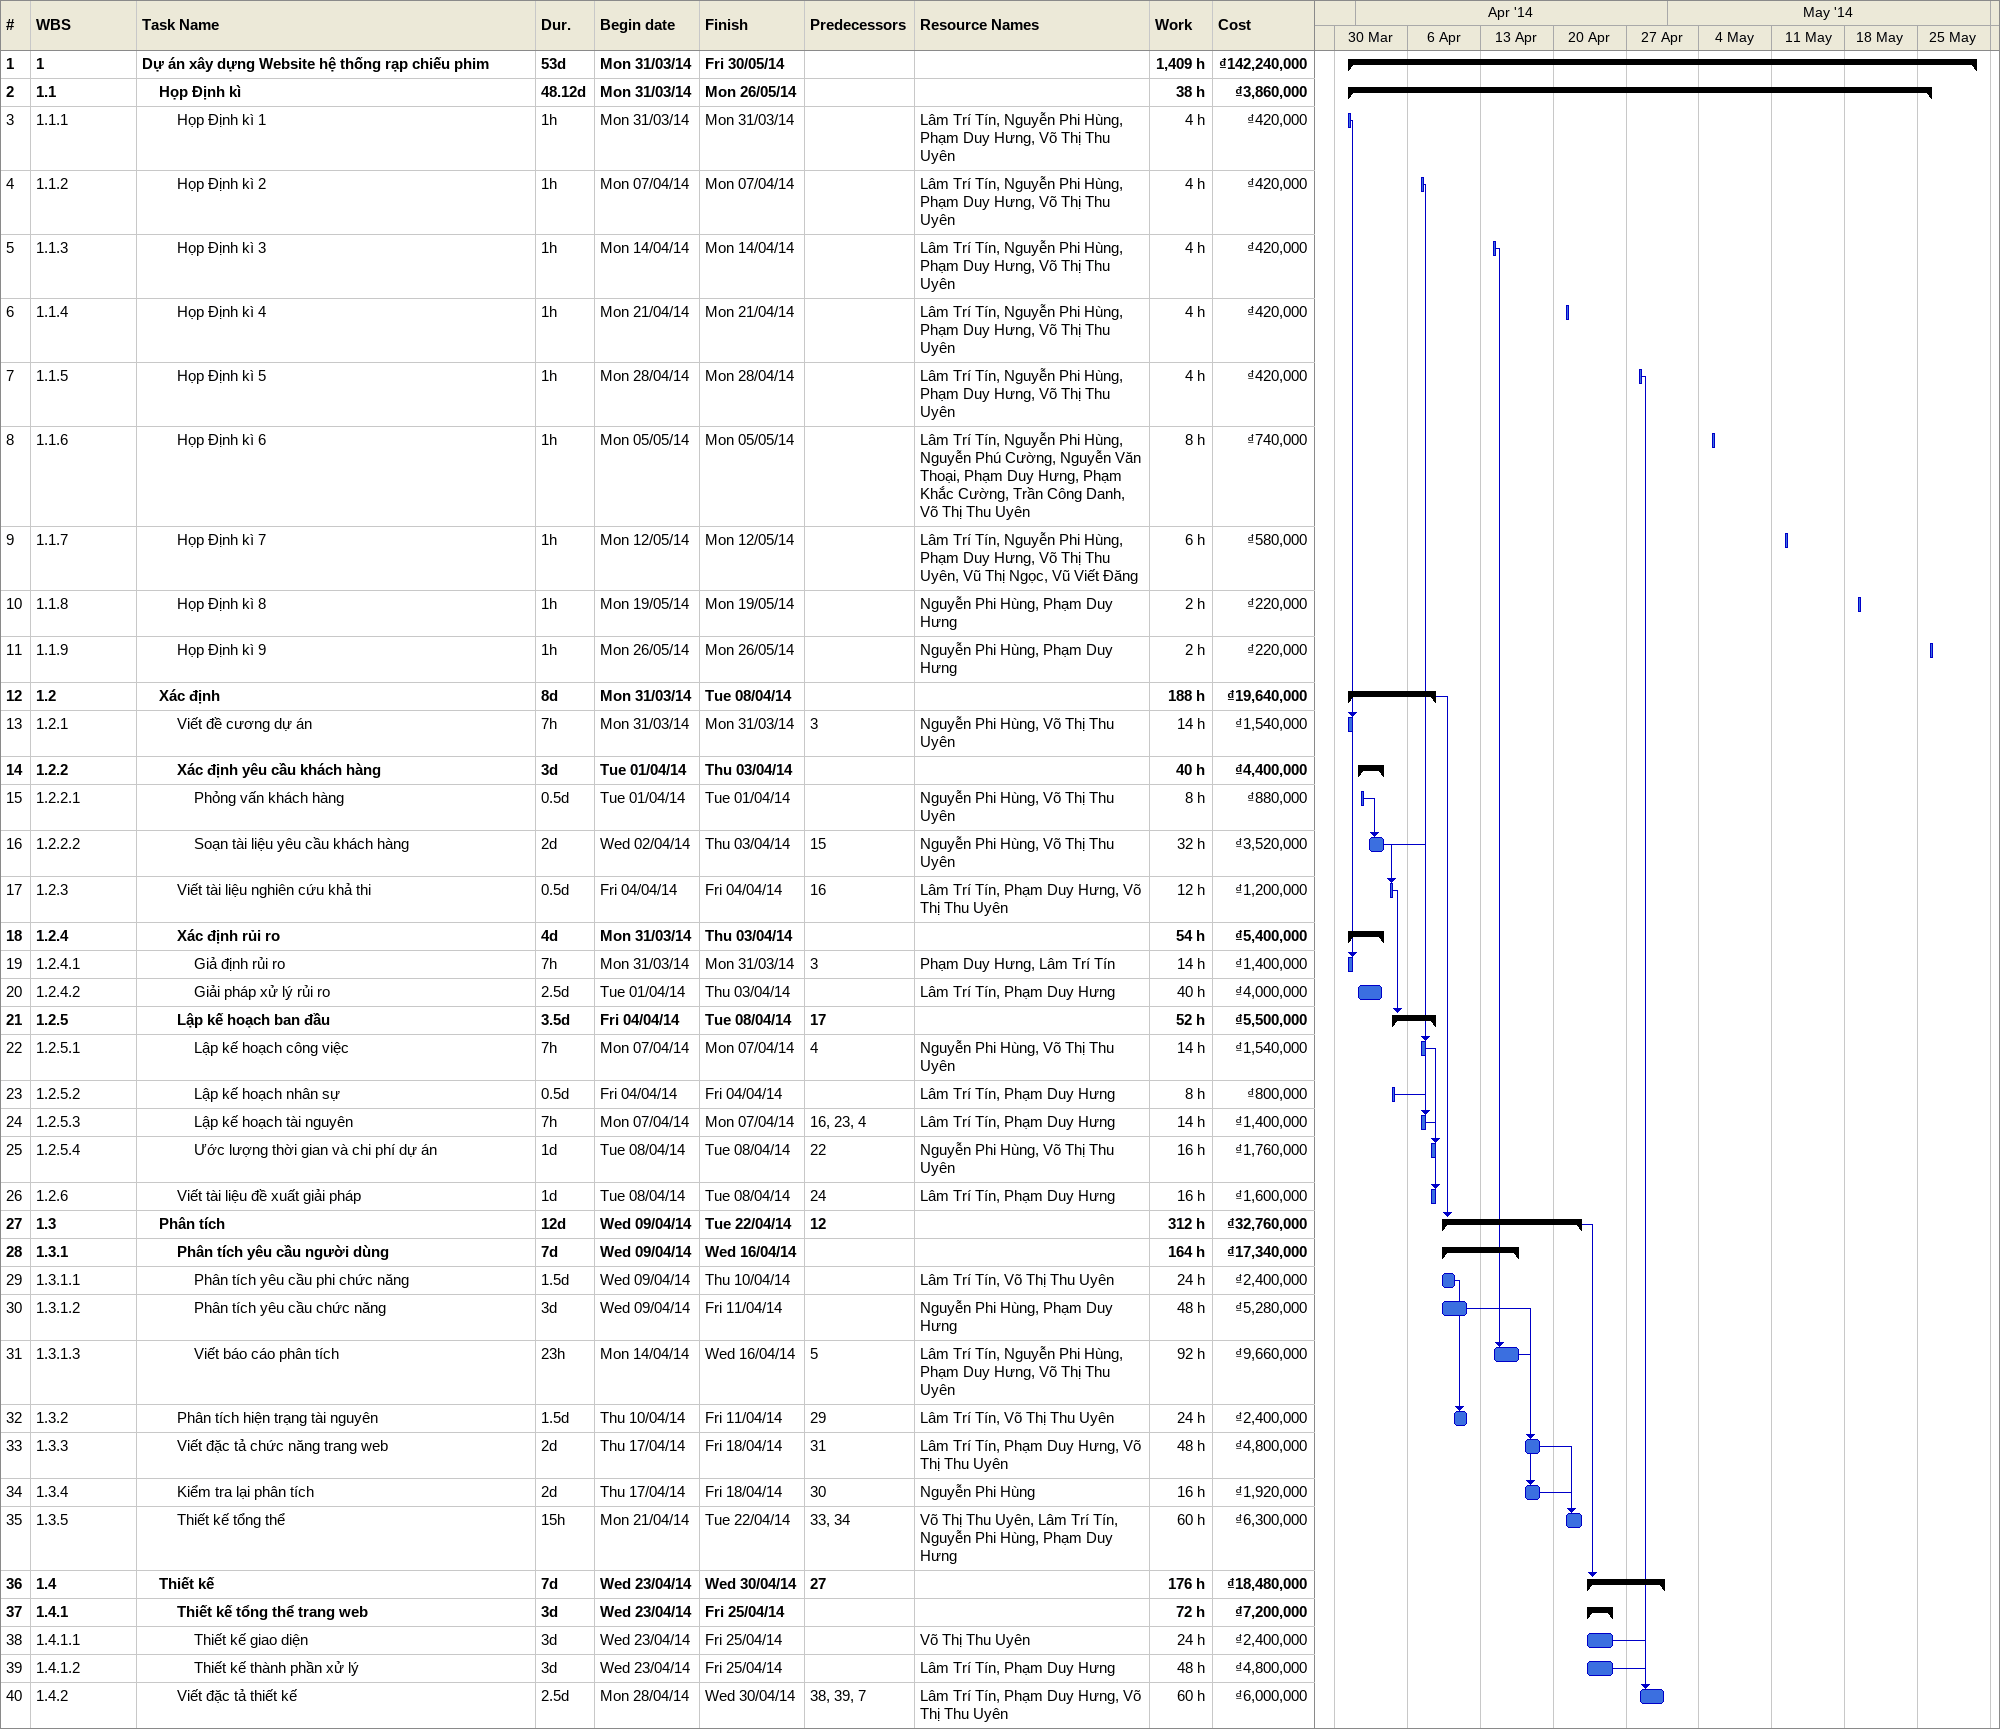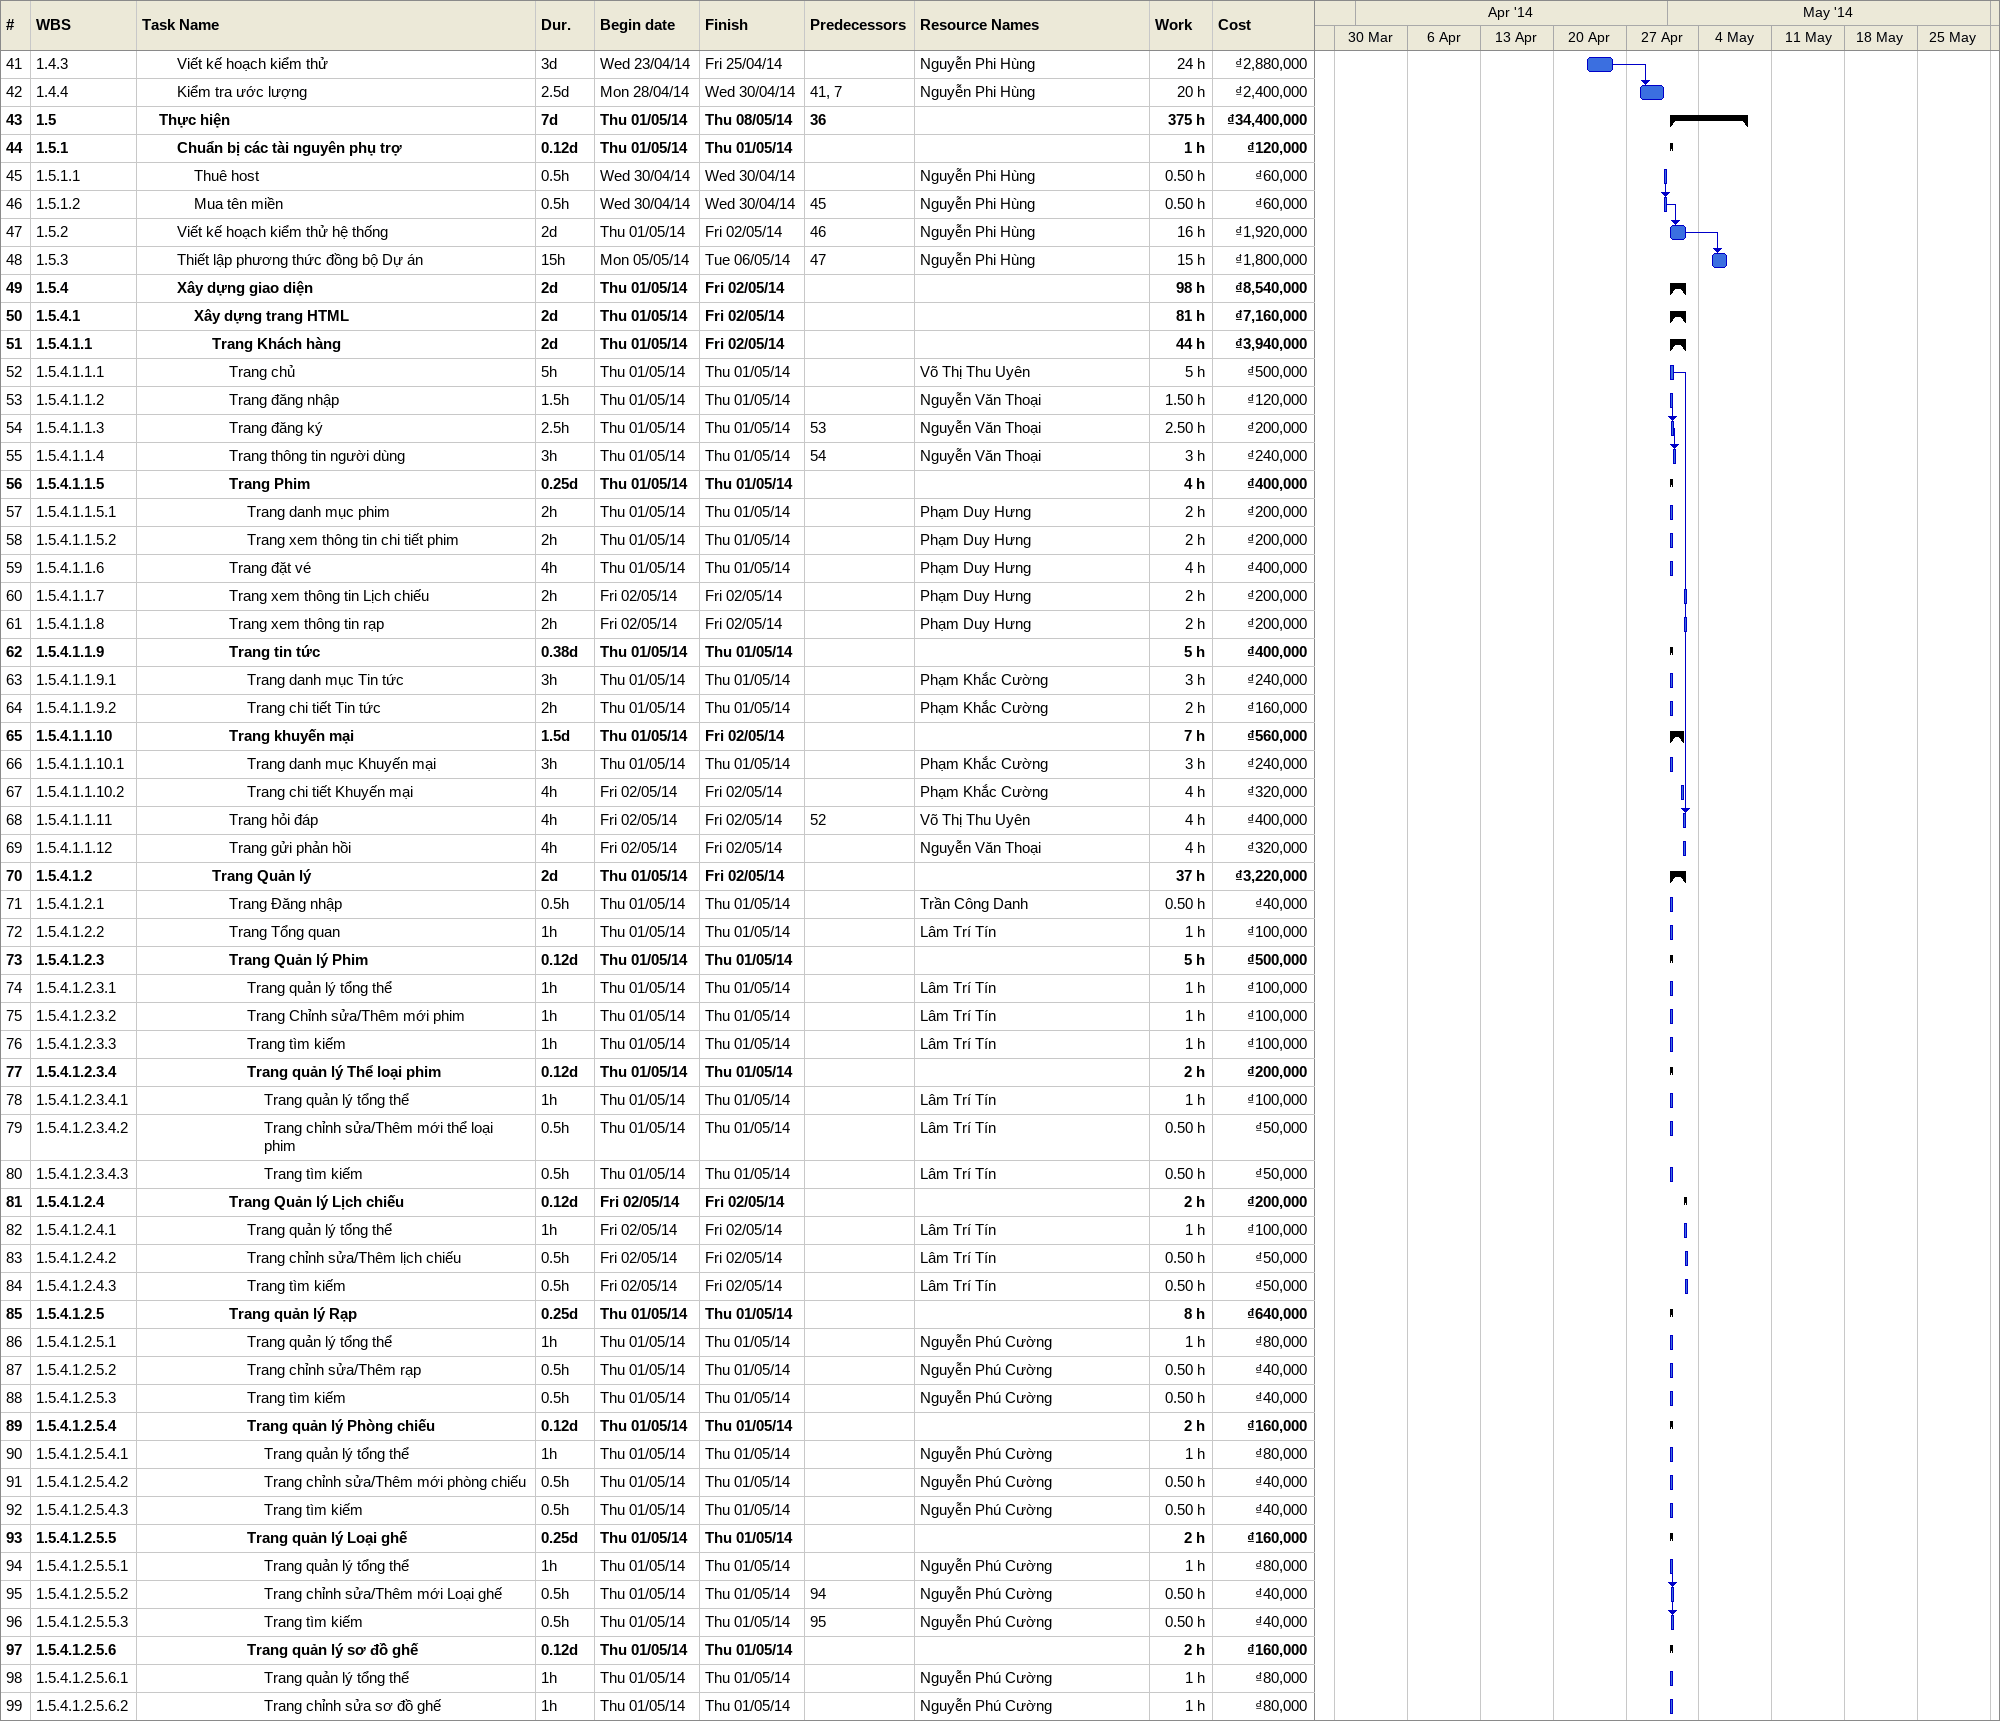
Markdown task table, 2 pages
| ID | WBS | Task | Duration | Start | Finish | Predecessors | Resources | Work (h) | Cost (₫) |
|---|---|---|---|---|---|---|---|---|---|
| 1 | 1 | **Dự án xây dựng Website hệ thống rạp chiếu phim** | 53d | 2014-03-31 | 2014-05-30 |  |  | 1409 | 142240000 |
| 2 | 1.1 | **Họp Định kì** | 48.12d | 2014-03-31 | 2014-05-26 |  |  | 38 | 3860000 |
| 3 | 1.1.1 | Họp Định kì 1 | 1h | 2014-03-31 | 2014-03-31 |  | Lâm Trí Tín, Nguyễn Phi Hùng, Phạm Duy Hưng, Võ Thị Thu Uyên | 4 | 420000 |
| 4 | 1.1.2 | Họp Định kì 2 | 1h | 2014-04-07 | 2014-04-07 |  | Lâm Trí Tín, Nguyễn Phi Hùng, Phạm Duy Hưng, Võ Thị Thu Uyên | 4 | 420000 |
| 5 | 1.1.3 | Họp Định kì 3 | 1h | 2014-04-14 | 2014-04-14 |  | Lâm Trí Tín, Nguyễn Phi Hùng, Phạm Duy Hưng, Võ Thị Thu Uyên | 4 | 420000 |
| 6 | 1.1.4 | Họp Định kì 4 | 1h | 2014-04-21 | 2014-04-21 |  | Lâm Trí Tín, Nguyễn Phi Hùng, Phạm Duy Hưng, Võ Thị Thu Uyên | 4 | 420000 |
| 7 | 1.1.5 | Họp Định kì 5 | 1h | 2014-04-28 | 2014-04-28 |  | Lâm Trí Tín, Nguyễn Phi Hùng, Phạm Duy Hưng, Võ Thị Thu Uyên | 4 | 420000 |
| 8 | 1.1.6 | Họp Định kì 6 | 1h | 2014-05-05 | 2014-05-05 |  | Lâm Trí Tín, Nguyễn Phi Hùng, Nguyễn Phú Cường, Nguyễn Văn Thoại, Phạm Duy Hưng, Phạm Khắc Cường, Trần Công Danh, Võ Thị Thu Uyên | 8 | 740000 |
| 9 | 1.1.7 | Họp Định kì 7 | 1h | 2014-05-12 | 2014-05-12 |  | Lâm Trí Tín, Nguyễn Phi Hùng, Phạm Duy Hưng, Võ Thị Thu Uyên, Vũ Thị Ngọc, Vũ Viết Đăng | 6 | 580000 |
| 10 | 1.1.8 | Họp Định kì 8 | 1h | 2014-05-19 | 2014-05-19 |  | Nguyễn Phi Hùng, Phạm Duy Hưng | 2 | 220000 |
| 11 | 1.1.9 | Họp Định kì 9 | 1h | 2014-05-26 | 2014-05-26 |  | Nguyễn Phi Hùng, Phạm Duy Hưng | 2 | 220000 |
| 12 | 1.2 | **Xác định** | 8d | 2014-03-31 | 2014-04-08 |  |  | 188 | 19640000 |
| 13 | 1.2.1 | Viết đề cương dự án | 7h | 2014-03-31 | 2014-03-31 | 3 | Nguyễn Phi Hùng, Võ Thị Thu Uyên | 14 | 1540000 |
| 14 | 1.2.2 | **Xác định yêu cầu khách hàng** | 3d | 2014-04-01 | 2014-04-03 |  |  | 40 | 4400000 |
| 15 | 1.2.2.1 | Phỏng vấn khách hàng | 0.5d | 2014-04-01 | 2014-04-01 |  | Nguyễn Phi Hùng, Võ Thị Thu Uyên | 8 | 880000 |
| 16 | 1.2.2.2 | Soạn tài liệu yêu cầu khách hàng | 2d | 2014-04-02 | 2014-04-03 | 15 | Nguyễn Phi Hùng, Võ Thị Thu Uyên | 32 | 3520000 |
| 17 | 1.2.3 | Viết tài liệu nghiên cứu khả thi | 0.5d | 2014-04-04 | 2014-04-04 | 16 | Lâm Trí Tín, Phạm Duy Hưng, Võ Thị Thu Uyên | 12 | 1200000 |
| 18 | 1.2.4 | **Xác định rủi ro** | 4d | 2014-03-31 | 2014-04-03 |  |  | 54 | 5400000 |
| 19 | 1.2.4.1 | Giả định rủi ro | 7h | 2014-03-31 | 2014-03-31 | 3 | Phạm Duy Hưng, Lâm Trí Tín | 14 | 1400000 |
| 20 | 1.2.4.2 | Giải pháp xử lý rủi ro | 2.5d | 2014-04-01 | 2014-04-03 |  | Lâm Trí Tín, Phạm Duy Hưng | 40 | 4000000 |
| 21 | 1.2.5 | **Lập kế hoạch ban đầu** | 3.5d | 2014-04-04 | 2014-04-08 | 17 |  | 52 | 5500000 |
| 22 | 1.2.5.1 | Lập kế hoạch công việc | 7h | 2014-04-07 | 2014-04-07 | 4 | Nguyễn Phi Hùng, Võ Thị Thu Uyên | 14 | 1540000 |
| 23 | 1.2.5.2 | Lập kế hoạch nhân sự | 0.5d | 2014-04-04 | 2014-04-04 |  | Lâm Trí Tín, Phạm Duy Hưng | 8 | 800000 |
| 24 | 1.2.5.3 | Lập kế hoạch tài nguyên | 7h | 2014-04-07 | 2014-04-07 | 16, 23, 4 | Lâm Trí Tín, Phạm Duy Hưng | 14 | 1400000 |
| 25 | 1.2.5.4 | Ước lượng thời gian và chi phí dự án | 1d | 2014-04-08 | 2014-04-08 | 22 | Nguyễn Phi Hùng, Võ Thị Thu Uyên | 16 | 1760000 |
| 26 | 1.2.6 | Viết tài liệu đề xuất giải pháp | 1d | 2014-04-08 | 2014-04-08 | 24 | Lâm Trí Tín, Phạm Duy Hưng | 16 | 1600000 |
| 27 | 1.3 | **Phân tích** | 12d | 2014-04-09 | 2014-04-22 | 12 |  | 312 | 32760000 |
| 28 | 1.3.1 | **Phân tích yêu cầu người dùng** | 7d | 2014-04-09 | 2014-04-16 |  |  | 164 | 17340000 |
| 29 | 1.3.1.1 | Phân tích yêu cầu phi chức năng | 1.5d | 2014-04-09 | 2014-04-10 |  | Lâm Trí Tín, Võ Thị Thu Uyên | 24 | 2400000 |
| 30 | 1.3.1.2 | Phân tích yêu cầu chức năng | 3d | 2014-04-09 | 2014-04-11 |  | Nguyễn Phi Hùng, Phạm Duy Hưng | 48 | 5280000 |
| 31 | 1.3.1.3 | Viết báo cáo phân tích | 23h | 2014-04-14 | 2014-04-16 | 5 | Lâm Trí Tín, Nguyễn Phi Hùng, Phạm Duy Hưng, Võ Thị Thu Uyên | 92 | 9660000 |
| 32 | 1.3.2 | Phân tích hiện trạng tài nguyên | 1.5d | 2014-04-10 | 2014-04-11 | 29 | Lâm Trí Tín, Võ Thị Thu Uyên | 24 | 2400000 |
| 33 | 1.3.3 | Viết đặc tả chức năng trang web | 2d | 2014-04-17 | 2014-04-18 | 31 | Lâm Trí Tín, Phạm Duy Hưng, Võ Thị Thu Uyên | 48 | 4800000 |
| 34 | 1.3.4 | Kiểm tra lại phân tích | 2d | 2014-04-17 | 2014-04-18 | 30 | Nguyễn Phi Hùng | 16 | 1920000 |
| 35 | 1.3.5 | Thiết kế tổng thể | 15h | 2014-04-21 | 2014-04-22 | 33, 34 | Võ Thị Thu Uyên, Lâm Trí Tín, Nguyễn Phi Hùng, Phạm Duy Hưng | 60 | 6300000 |
| 36 | 1.4 | **Thiết kế** | 7d | 2014-04-23 | 2014-04-30 | 27 |  | 176 | 18480000 |
| 37 | 1.4.1 | **Thiết kế tổng thể trang web** | 3d | 2014-04-23 | 2014-04-25 |  |  | 72 | 7200000 |
| 38 | 1.4.1.1 | Thiết kế giao diện | 3d | 2014-04-23 | 2014-04-25 |  | Võ Thị Thu Uyên | 24 | 2400000 |
| 39 | 1.4.1.2 | Thiết kế thành phần xử lý | 3d | 2014-04-23 | 2014-04-25 |  | Lâm Trí Tín, Phạm Duy Hưng | 48 | 4800000 |
| 40 | 1.4.2 | Viết đặc tả thiết kế | 2.5d | 2014-04-28 | 2014-04-30 | 38, 39, 7 | Lâm Trí Tín, Phạm Duy Hưng, Võ Thị Thu Uyên | 60 | 6000000 |
| 41 | 1.4.3 | Viết kế hoạch kiểm thử | 3d | 2014-04-23 | 2014-04-25 |  | Nguyễn Phi Hùng | 24 | 2880000 |
| 42 | 1.4.4 | Kiểm tra ước lượng | 2.5d | 2014-04-28 | 2014-04-30 | 41, 7 | Nguyễn Phi Hùng | 20 | 2400000 |
| 43 | 1.5 | **Thực hiện** | 7d | 2014-05-01 | 2014-05-08 | 36 |  | 375 | 34400000 |
| 44 | 1.5.1 | **Chuẩn bị các tài nguyên phụ trợ** | 0.12d | 2014-05-01 | 2014-05-01 |  |  | 1 | 120000 |
| 45 | 1.5.1.1 | Thuê host | 0.5h | 2014-04-30 | 2014-04-30 |  | Nguyễn Phi Hùng | 0.50 | 60000 |
| 46 | 1.5.1.2 | Mua tên miền | 0.5h | 2014-04-30 | 2014-04-30 | 45 | Nguyễn Phi Hùng | 0.50 | 60000 |
| 47 | 1.5.2 | Viết kế hoạch kiểm thử hệ thống | 2d | 2014-05-01 | 2014-05-02 | 46 | Nguyễn Phi Hùng | 16 | 1920000 |
| 48 | 1.5.3 | Thiết lập phương thức đồng bộ Dự án | 15h | 2014-05-05 | 2014-05-06 | 47 | Nguyễn Phi Hùng | 15 | 1800000 |
| 49 | 1.5.4 | **Xây dựng giao diện** | 2d | 2014-05-01 | 2014-05-02 |  |  | 98 | 8540000 |
| 50 | 1.5.4.1 | **Xây dựng trang HTML** | 2d | 2014-05-01 | 2014-05-02 |  |  | 81 | 7160000 |
| 51 | 1.5.4.1.1 | **Trang Khách hàng** | 2d | 2014-05-01 | 2014-05-02 |  |  | 44 | 3940000 |
| 52 | 1.5.4.1.1.1 | Trang chủ | 5h | 2014-05-01 | 2014-05-01 |  | Võ Thị Thu Uyên | 5 | 500000 |
| 53 | 1.5.4.1.1.2 | Trang đăng nhập | 1.5h | 2014-05-01 | 2014-05-01 |  | Nguyễn Văn Thoại | 1.50 | 120000 |
| 54 | 1.5.4.1.1.3 | Trang đăng ký | 2.5h | 2014-05-01 | 2014-05-01 | 53 | Nguyễn Văn Thoại | 2.50 | 200000 |
| 55 | 1.5.4.1.1.4 | Trang thông tin người dùng | 3h | 2014-05-01 | 2014-05-01 | 54 | Nguyễn Văn Thoại | 3 | 240000 |
| 56 | 1.5.4.1.1.5 | **Trang Phim** | 0.25d | 2014-05-01 | 2014-05-01 |  |  | 4 | 400000 |
| 57 | 1.5.4.1.1.5.1 | Trang danh mục phim | 2h | 2014-05-01 | 2014-05-01 |  | Phạm Duy Hưng | 2 | 200000 |
| 58 | 1.5.4.1.1.5.2 | Trang xem thông tin chi tiết phim | 2h | 2014-05-01 | 2014-05-01 |  | Phạm Duy Hưng | 2 | 200000 |
| 59 | 1.5.4.1.1.6 | Trang đặt vé | 4h | 2014-05-01 | 2014-05-01 |  | Phạm Duy Hưng | 4 | 400000 |
| 60 | 1.5.4.1.1.7 | Trang xem thông tin Lịch chiếu | 2h | 2014-05-02 | 2014-05-02 |  | Phạm Duy Hưng | 2 | 200000 |
| 61 | 1.5.4.1.1.8 | Trang xem thông tin rạp | 2h | 2014-05-02 | 2014-05-02 |  | Phạm Duy Hưng | 2 | 200000 |
| 62 | 1.5.4.1.1.9 | **Trang tin tức** | 0.38d | 2014-05-01 | 2014-05-01 |  |  | 5 | 400000 |
| 63 | 1.5.4.1.1.9.1 | Trang danh mục Tin tức | 3h | 2014-05-01 | 2014-05-01 |  | Phạm Khắc Cường | 3 | 240000 |
| 64 | 1.5.4.1.1.9.2 | Trang chi tiết Tin tức | 2h | 2014-05-01 | 2014-05-01 |  | Phạm Khắc Cường | 2 | 160000 |
| 65 | 1.5.4.1.1.10 | **Trang khuyến mại** | 1.5d | 2014-05-01 | 2014-05-02 |  |  | 7 | 560000 |
| 66 | 1.5.4.1.1.10.1 | Trang danh mục Khuyến mại | 3h | 2014-05-01 | 2014-05-01 |  | Phạm Khắc Cường | 3 | 240000 |
| 67 | 1.5.4.1.1.10.2 | Trang chi tiết Khuyến mại | 4h | 2014-05-02 | 2014-05-02 |  | Phạm Khắc Cường | 4 | 320000 |
| 68 | 1.5.4.1.1.11 | Trang hỏi đáp | 4h | 2014-05-02 | 2014-05-02 | 52 | Võ Thị Thu Uyên | 4 | 400000 |
| 69 | 1.5.4.1.1.12 | Trang gửi phản hồi | 4h | 2014-05-02 | 2014-05-02 |  | Nguyễn Văn Thoại | 4 | 320000 |
| 70 | 1.5.4.1.2 | **Trang Quản lý** | 2d | 2014-05-01 | 2014-05-02 |  |  | 37 | 3220000 |
| 71 | 1.5.4.1.2.1 | Trang Đăng nhập | 0.5h | 2014-05-01 | 2014-05-01 |  | Trần Công Danh | 0.50 | 40000 |
| 72 | 1.5.4.1.2.2 | Trang Tổng quan | 1h | 2014-05-01 | 2014-05-01 |  | Lâm Trí Tín | 1 | 100000 |
| 73 | 1.5.4.1.2.3 | **Trang Quản lý Phim** | 0.12d | 2014-05-01 | 2014-05-01 |  |  | 5 | 500000 |
| 74 | 1.5.4.1.2.3.1 | Trang quản lý tổng thể | 1h | 2014-05-01 | 2014-05-01 |  | Lâm Trí Tín | 1 | 100000 |
| 75 | 1.5.4.1.2.3.2 | Trang Chỉnh sửa/Thêm mới phim | 1h | 2014-05-01 | 2014-05-01 |  | Lâm Trí Tín | 1 | 100000 |
| 76 | 1.5.4.1.2.3.3 | Trang tìm kiếm | 1h | 2014-05-01 | 2014-05-01 |  | Lâm Trí Tín | 1 | 100000 |
| 77 | 1.5.4.1.2.3.4 | **Trang quản lý Thể loại phim** | 0.12d | 2014-05-01 | 2014-05-01 |  |  | 2 | 200000 |
| 78 | 1.5.4.1.2.3.4.1 | Trang quản lý tổng thể | 1h | 2014-05-01 | 2014-05-01 |  | Lâm Trí Tín | 1 | 100000 |
| 79 | 1.5.4.1.2.3.4.2 | Trang chỉnh sửa/Thêm mới thể loại phim | 0.5h | 2014-05-01 | 2014-05-01 |  | Lâm Trí Tín | 0.50 | 50000 |
| 80 | 1.5.4.1.2.3.4.3 | Trang tìm kiếm | 0.5h | 2014-05-01 | 2014-05-01 |  | Lâm Trí Tín | 0.50 | 50000 |
| 81 | 1.5.4.1.2.4 | **Trang Quản lý Lịch chiếu** | 0.12d | 2014-05-02 | 2014-05-02 |  |  | 2 | 200000 |
| 82 | 1.5.4.1.2.4.1 | Trang quản lý tổng thể | 1h | 2014-05-02 | 2014-05-02 |  | Lâm Trí Tín | 1 | 100000 |
| 83 | 1.5.4.1.2.4.2 | Trang chỉnh sửa/Thêm lịch chiếu | 0.5h | 2014-05-02 | 2014-05-02 |  | Lâm Trí Tín | 0.50 | 50000 |
| 84 | 1.5.4.1.2.4.3 | Trang tìm kiếm | 0.5h | 2014-05-02 | 2014-05-02 |  | Lâm Trí Tín | 0.50 | 50000 |
| 85 | 1.5.4.1.2.5 | **Trang quản lý Rạp** | 0.25d | 2014-05-01 | 2014-05-01 |  |  | 8 | 640000 |
| 86 | 1.5.4.1.2.5.1 | Trang quản lý tổng thể | 1h | 2014-05-01 | 2014-05-01 |  | Nguyễn Phú Cường | 1 | 80000 |
| 87 | 1.5.4.1.2.5.2 | Trang chỉnh sửa/Thêm rạp | 0.5h | 2014-05-01 | 2014-05-01 |  | Nguyễn Phú Cường | 0.50 | 40000 |
| 88 | 1.5.4.1.2.5.3 | Trang tìm kiếm | 0.5h | 2014-05-01 | 2014-05-01 |  | Nguyễn Phú Cường | 0.50 | 40000 |
| 89 | 1.5.4.1.2.5.4 | **Trang quản lý Phòng chiếu** | 0.12d | 2014-05-01 | 2014-05-01 |  |  | 2 | 160000 |
| 90 | 1.5.4.1.2.5.4.1 | Trang quản lý tổng thể | 1h | 2014-05-01 | 2014-05-01 |  | Nguyễn Phú Cường | 1 | 80000 |
| 91 | 1.5.4.1.2.5.4.2 | Trang chỉnh sửa/Thêm mới phòng chiếu | 0.5h | 2014-05-01 | 2014-05-01 |  | Nguyễn Phú Cường | 0.50 | 40000 |
| 92 | 1.5.4.1.2.5.4.3 | Trang tìm kiếm | 0.5h | 2014-05-01 | 2014-05-01 |  | Nguyễn Phú Cường | 0.50 | 40000 |
| 93 | 1.5.4.1.2.5.5 | **Trang quản lý Loại ghế** | 0.25d | 2014-05-01 | 2014-05-01 |  |  | 2 | 160000 |
| 94 | 1.5.4.1.2.5.5.1 | Trang quản lý tổng thể | 1h | 2014-05-01 | 2014-05-01 |  | Nguyễn Phú Cường | 1 | 80000 |
| 95 | 1.5.4.1.2.5.5.2 | Trang chỉnh sửa/Thêm mới Loại ghế | 0.5h | 2014-05-01 | 2014-05-01 | 94 | Nguyễn Phú Cường | 0.50 | 40000 |
| 96 | 1.5.4.1.2.5.5.3 | Trang tìm kiếm | 0.5h | 2014-05-01 | 2014-05-01 | 95 | Nguyễn Phú Cường | 0.50 | 40000 |
| 97 | 1.5.4.1.2.5.6 | **Trang quản lý sơ đồ ghế** | 0.12d | 2014-05-01 | 2014-05-01 |  |  | 2 | 160000 |
| 98 | 1.5.4.1.2.5.6.1 | Trang quản lý tổng thể | 1h | 2014-05-01 | 2014-05-01 |  | Nguyễn Phú Cường | 1 | 80000 |
| 99 | 1.5.4.1.2.5.6.2 | Trang chỉnh sửa sơ đồ ghế | 1h | 2014-05-01 | 2014-05-01 |  | Nguyễn Phú Cường | 1 | 80000 |
